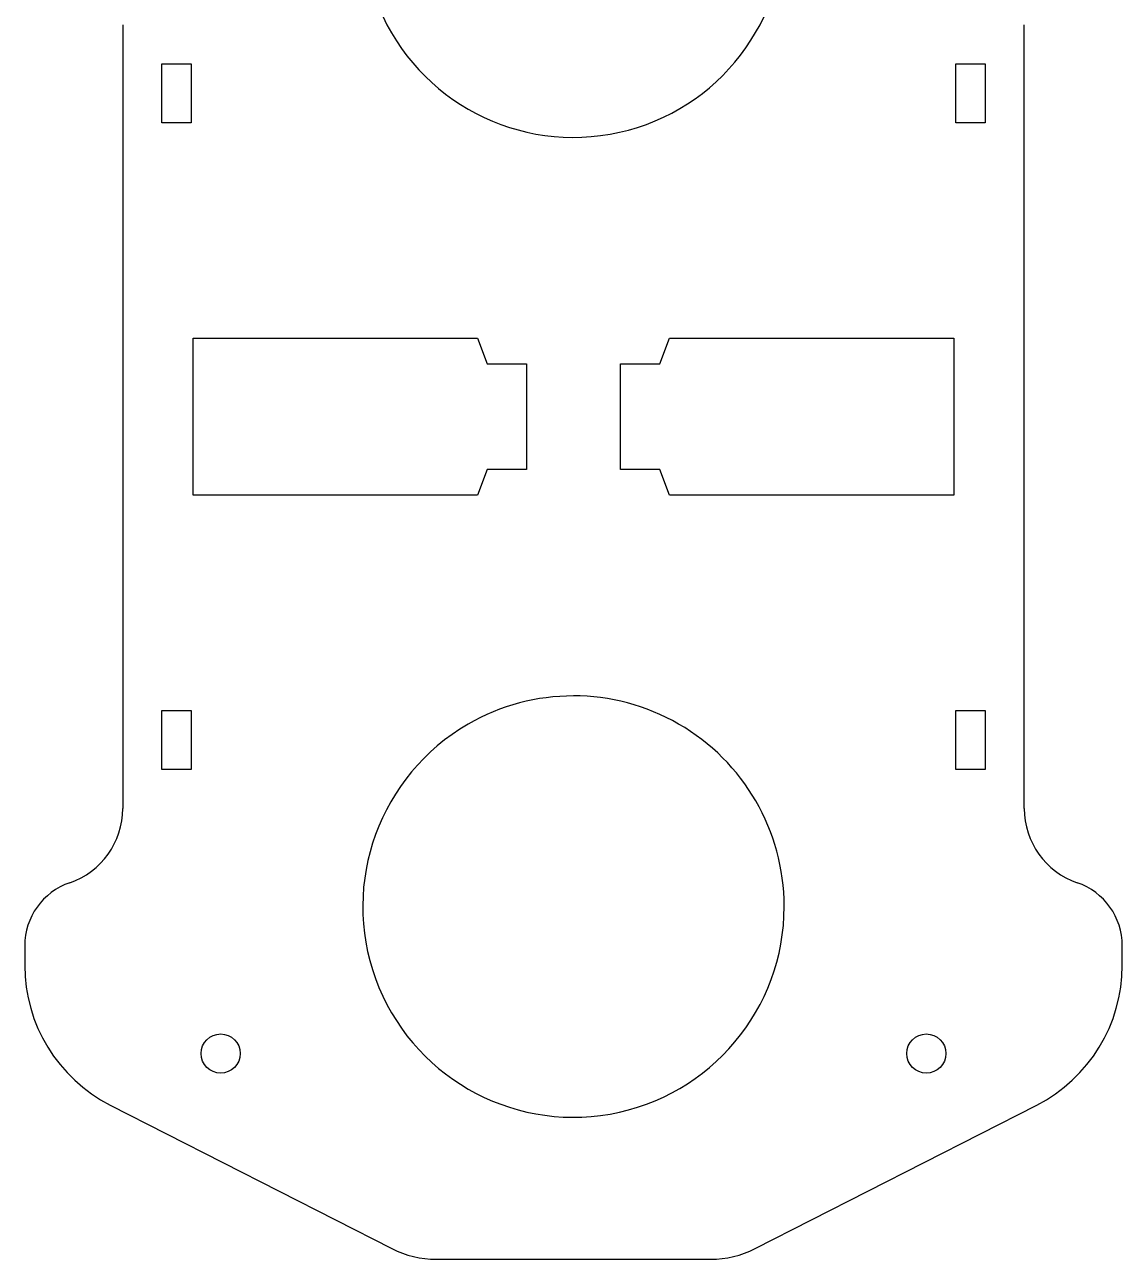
# Model space of a CAD drawing. Extents: x -35 to 35, y -43 to 54.
# Drawn here: x -28 to 28, y -43 to 20 of the extents above; entities that cross this region are included whole.
import ezdxf

# ---------------------------------------------------------------- set-up
doc = ezdxf.new("R2010")
doc.units = 0

# ---------------------------------------------------------------- blocks, each defined once
blk = doc.blocks.new('PAD035')
at = {"layer": 'Base', "color": 0}
for p, q in [((-23, 20), (-23, -20)), ((23, -20), (23, 20)), ((-21, 18), (-19.5, 18)), ((-21, 15), (-21, 18)), ((-19.5, 18), (-19.5, 15)), ((19.5, 18), (21, 18)), ((19.5, 15), (19.5, 18)), ((21, 18), (21, 15)), ((-19.5, 15), (-21, 15)), ((21, 15), (19.5, 15)), ((-19.4, -4), (-19.4, 4)), ((-19.4, 4), (-4.9, 4)), ((-4.9, 4), (-4.4, 2.7)), ((4.4, 2.7), (4.9, 4)), ((4.9, 4), (19.4, 4)), ((19.4, 4), (19.4, -4)), ((-4.4, 2.7), (-2.4, 2.7)), ((-2.4, 2.7), (-2.4, -2.7)), ((2.4, -2.7), (2.4, 2.7)), ((2.4, 2.7), (4.4, 2.7)), ((-4.4, -2.7), (-4.9, -4)), ((-2.4, -2.7), (-4.4, -2.7)), ((4.4, -2.7), (2.4, -2.7)), ((4.9, -4), (4.4, -2.7)), ((-4.9, -4), (-19.4, -4)), ((19.4, -4), (4.9, -4)), ((-21, -15), (-19.5, -15)), ((-21, -18), (-21, -15)), ((-19.5, -15), (-19.5, -18)), ((19.5, -18), (19.5, -15)), ((19.5, -15), (21, -15)), ((21, -15), (21, -18)), ((-19.5, -18), (-21, -18)), ((21, -18), (19.5, -18)), ((-28, -27), (-28, -28)), ((28, -28), (28, -27)), ((-23.636, -35.126), (-9.272, -42.454)), ((9.272, -42.454), (23.636, -35.126)), ((-7, -43), (7, -43))]:
    blk.add_line(p, q, dxfattribs=at)
for centre in [(-18, -32.5), (18, -32.5)]:
    blk.add_circle(centre, 1, dxfattribs=at)
for centre, radius, start, end in [((0, 25), 10.75, 120, 0), ((0, -25), 10.75, 0.12628, 120), ((0, -25), 10.75, 120, 0), ((-27, -20), 4, -71.07536, 0), ((27, -20), 4, -179.99999, -108.92464), ((-24.6, -27), 3.4, 108.92465, -180), ((24.6, -27), 3.4, 0, 71.07535), ((0, -25), 10.75, 0, 0.12628), ((-20, -28), 8, -179.99999, -117.02912), ((20, -28), 8, -62.97093, 0), ((-7, -38), 5, -117.02887, -90.00001), ((7, -38), 5, -89.99994, -62.97096)]:
    blk.add_arc(centre, radius, start, end, dxfattribs=at)

msp = doc.modelspace()

# ---------------------------------------------------------------- block references
at = {"layer": 'Base', "color": 0}
msp.add_blockref('PAD035', (0, 0), dxfattribs=at)

doc.saveas('drawing.dxf')
